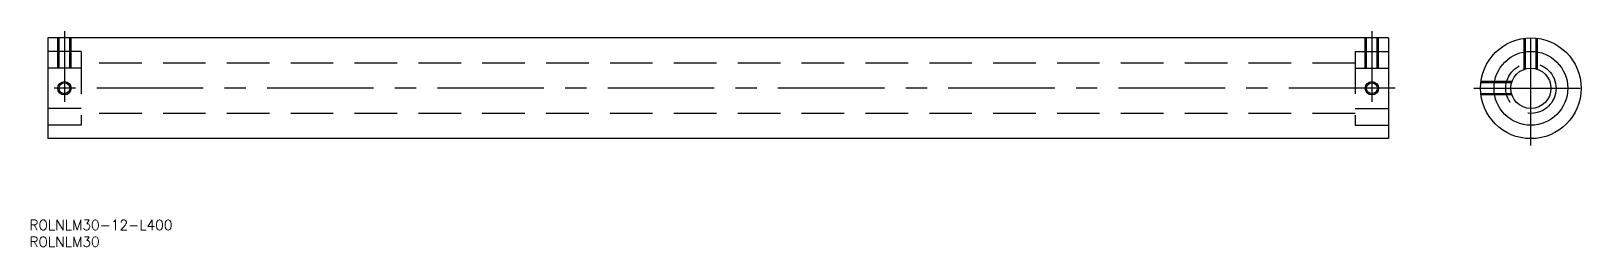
# Model space of a CAD drawing. Extents: x -447 to 17, y -47 to 17.
import ezdxf

# ---------------------------------------------------------------- set-up
doc = ezdxf.new("R2010")
doc.units = 0
doc.linetypes.add('CENTER', pattern=[50.8, 31.75, -6.35, 6.35, -6.35])
doc.linetypes.add('DASHED', pattern=[19.05, 12.7, -6.35])
doc.layers.get('0').update_dxf_attribs({"linetype": 'CONTINUOUS'})
doc.layers.add('CENTER', color=1, linetype='CONTINUOUS')
doc.styles.get("Standard").update_dxf_attribs({"font": 'txt.shx', "height": 3, "bigfont": 'bigfont.shx'})

msp = doc.modelspace()

# ---------------------------------------------------------------- linework, layer by layer
at = {"color": 7, "linetype": 'CONTINUOUS'}
for p, q in [((-42.44, 15), (-442.44, 15)), ((-442.44, 15), (-442.44, -15)), ((-42.44, 15), (-42.44, -15)), ((-42.44, -15), (-442.44, -15))]:
    msp.add_line(p, q, dxfattribs=at)
at = {"color": 3, "linetype": 'DASHED'}
for p, q in [((-439.44, 6), (-439.44, 15)), ((-439.06, 6), (-439.06, 15)), ((-435.82, 6), (-435.82, 15)), ((-435.44, 6), (-435.44, 15)), ((-49.44, 6), (-49.44, 15)), ((-49.06, 6), (-49.06, 15)), ((-45.82, 6), (-45.82, 15)), ((-45.44, 6), (-45.44, 15)), ((-2, 5.66), (-2, 14.87)), ((-1.62, 5.78), (-1.62, 14.91)), ((1.62, 5.78), (1.62, 14.91)), ((2, 5.66), (2, 14.87)), ((-432.44, 11), (-442.44, 11)), ((-432.44, 11), (-432.44, -11)), ((-52.44, 11), (-52.44, -11)), ((-52.44, 11), (-42.44, 11)), ((-432.44, 6), (-442.44, 6)), ((-52.44, 7.5), (-432.44, 7.5)), ((-52.44, 6), (-42.44, 6)), ((-5.78, 1.62), (-14.91, 1.62)), ((-5.66, 2), (-14.87, 2)), ((-5.78, -1.62), (-14.91, -1.62)), ((-5.66, -2), (-14.87, -2)), ((-432.44, -6), (-442.44, -6)), ((-52.44, -7.5), (-432.44, -7.5)), ((-52.44, -6), (-42.44, -6)), ((-432.44, -11), (-442.44, -11)), ((-52.44, -11), (-42.44, -11))]:
    msp.add_line(p, q, dxfattribs=at)
at = {"color": 7, "linetype": 'CONTINUOUS'}
for centre, radius in [((0, 0), 15), ((0, 0), 11), ((0, 0), 6), ((-437.44, 0), 1.62), ((-47.44, 0), 1.62)]:
    msp.add_circle(centre, radius, dxfattribs=at)
at = {"color": 3, "linetype": 'DASHED'}
msp.add_circle((0, 0), 7.5, dxfattribs=at)
at = {"color": 3, "linetype": 'CONTINUOUS'}
for centre in [(-437.44, 0), (-47.44, 0)]:
    msp.add_circle(centre, 2, dxfattribs=at)
at = {"layer": 'CENTER', "color": 1, "linetype": 'CENTER'}
for p, q in [((-437.44, 17), (-437.44, -4)), ((-47.44, 17), (-47.44, -4)), ((0, -17), (0, 17)), ((-17, 0), (17, 0)), ((-40.44, 0), (-444.44, 0))]:
    msp.add_line(p, q, dxfattribs=at)

# ---------------------------------------------------------------- texts
at = {"color": 7, "linetype": 'CONTINUOUS'}
for s, p in [('ROLNLM30-12-L400', (-447.9, -42.21)), ('ROLNLM30', (-447.9, -47.21))]:
    msp.add_text(s, height=3, dxfattribs=at).set_placement(p)

doc.saveas('drawing.dxf')
